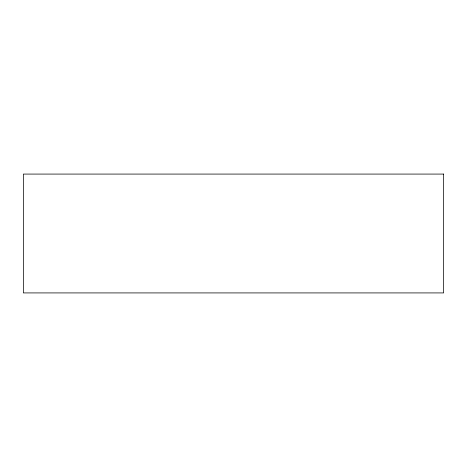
<?xml version="1.0" encoding="UTF-8"?>
<svg xmlns="http://www.w3.org/2000/svg" width="467" height="467" viewBox="0 0 467 467"><rect width="100%" height="100%" fill="white"/><g stroke="black" fill="none" stroke-linecap="round" stroke-linejoin="round"><path stroke-width="0.7" d="M443.65 174.08L23.35 174.08L23.35 292.92L443.65 292.92L443.65 174.08"/></g></svg>
